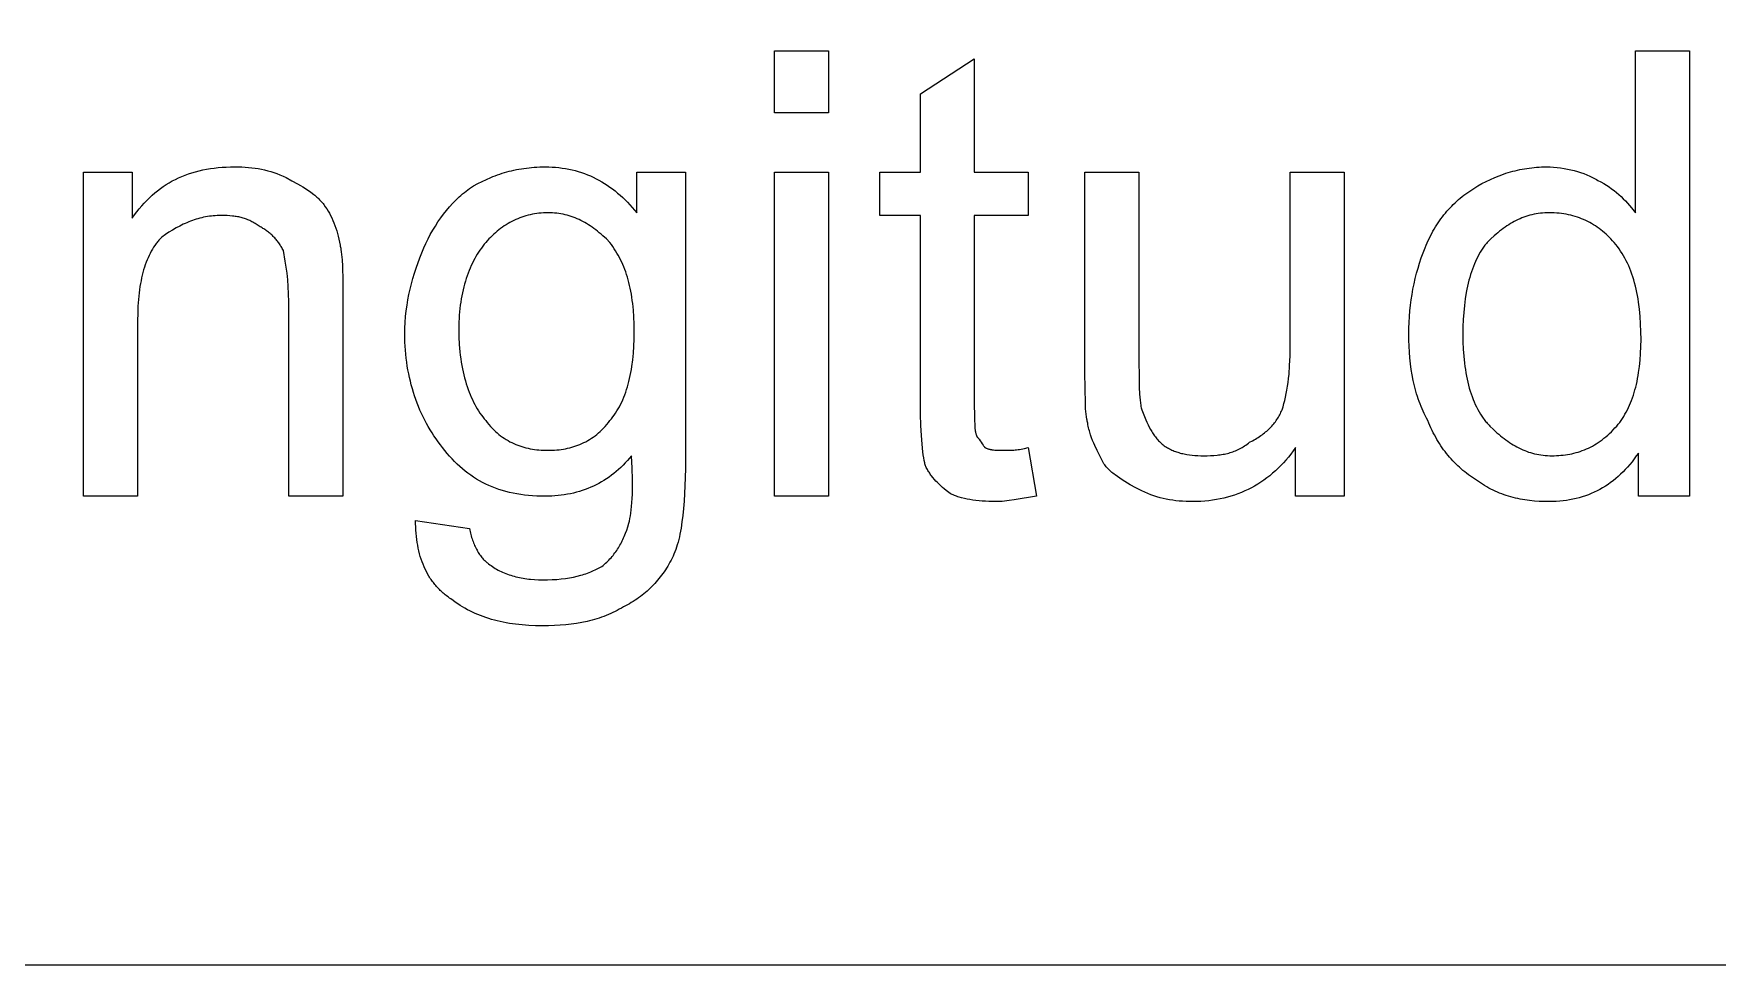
# Model space of a CAD drawing. Header units: millimetres. Extents: x -14161 to 2440, y -3446 to 2468.
# Drawn here: x 106.6 to 170.6, y 1329.4 to 1364.9 of the extents above; entities that cross this region are included whole.
import ezdxf

# ---------------------------------------------------------------- set-up
doc = ezdxf.new("R2010")
doc.units = ezdxf.units.MM
doc.header["$MEASUREMENT"] = 0
doc.layers.add('CUT', color=3, linetype='Continuous')
doc.layers.add('text', color=1, linetype='Continuous')

msp = doc.modelspace()

# ---------------------------------------------------------------- linework, layer by layer
at = {"layer": 'CUT'}
msp.add_lwpolyline([(53.233, 2423.438), (1547.233, 2423.438), (1547.233, 1329.438), (53.233, 1329.438), (53.233, 2423.438)], dxfattribs=at)
at = {"layer": 'text'}
for points in [[(134.778, 1361.862), (134.778, 1364.224), (136.832, 1364.224), (136.832, 1361.862), (134.778, 1361.862)], [(144.43, 1349.13), (144.738, 1347.282), (143.891, 1347.14), (143.703, 1347.114), (143.525, 1347.094), (143.44, 1347.086), (143.357, 1347.081), (143.276, 1347.077), (143.198, 1347.076), (143.064, 1347.077), (142.933, 1347.081), (142.805, 1347.087), (142.68, 1347.095), (142.557, 1347.106), (142.438, 1347.12), (142.322, 1347.135), (142.209, 1347.153), (142.101, 1347.174), (141.996, 1347.197), (141.894, 1347.222), (141.797, 1347.249), (141.75, 1347.264), (141.704, 1347.28), (141.659, 1347.295), (141.616, 1347.312), (141.573, 1347.329), (141.532, 1347.347), (141.491, 1347.365), (141.452, 1347.384), (141.303, 1347.5), (141.232, 1347.558), (141.163, 1347.617), (141.097, 1347.676), (141.033, 1347.736), (140.972, 1347.797), (140.913, 1347.859), (140.857, 1347.922), (140.802, 1347.987), (140.751, 1348.053), (140.726, 1348.087), (140.701, 1348.121), (140.678, 1348.155), (140.654, 1348.19), (140.632, 1348.226), (140.61, 1348.262), (140.589, 1348.298), (140.568, 1348.335), (140.548, 1348.373), (140.528, 1348.411), (140.518, 1348.441), (140.509, 1348.475), (140.499, 1348.511), (140.49, 1348.551), (140.471, 1348.638), (140.453, 1348.738), (140.435, 1348.85), (140.418, 1348.974), (140.387, 1349.258), (140.361, 1349.59), (140.34, 1349.971), (140.327, 1350.399), (140.323, 1350.875), (140.323, 1357.96), (138.783, 1357.96), (138.783, 1359.603), (140.323, 1359.603), (140.323, 1362.581), (142.376, 1363.916), (142.376, 1359.603), (144.43, 1359.603), (144.43, 1357.96), (142.376, 1357.96), (142.376, 1350.773), (142.378, 1350.349), (142.382, 1350.166), (142.389, 1350.003), (142.395, 1349.928), (142.401, 1349.858), (142.41, 1349.793), (142.414, 1349.763), (142.42, 1349.733), (142.425, 1349.705), (142.431, 1349.678), (142.438, 1349.652), (142.445, 1349.627), (142.449, 1349.615), (142.453, 1349.604), (142.457, 1349.592), (142.461, 1349.581), (142.465, 1349.571), (142.47, 1349.56), (142.474, 1349.55), (142.479, 1349.541), (142.489, 1349.531), (142.498, 1349.52), (142.508, 1349.509), (142.518, 1349.498), (142.537, 1349.473), (142.556, 1349.447), (142.595, 1349.393), (142.633, 1349.335), (142.672, 1349.278), (142.71, 1349.223), (142.729, 1349.197), (142.749, 1349.173), (142.758, 1349.161), (142.768, 1349.15), (142.777, 1349.14), (142.787, 1349.13), (142.806, 1349.12), (142.826, 1349.112), (142.845, 1349.104), (142.864, 1349.096), (142.884, 1349.089), (142.903, 1349.082), (142.923, 1349.076), (142.943, 1349.07), (142.963, 1349.065), (142.983, 1349.06), (143.003, 1349.056), (143.024, 1349.052), (143.044, 1349.049), (143.065, 1349.045), (143.108, 1349.04), (143.152, 1349.036), (143.197, 1349.033), (143.292, 1349.029), (143.506, 1349.027), (143.722, 1349.029), (143.825, 1349.033), (143.877, 1349.036), (143.929, 1349.04), (143.983, 1349.045), (144.038, 1349.052), (144.096, 1349.06), (144.156, 1349.07), (144.219, 1349.082), (144.285, 1349.096), (144.43, 1349.13)], [(167.636, 1347.282), (167.636, 1348.924), (167.558, 1348.811), (167.478, 1348.701), (167.397, 1348.594), (167.313, 1348.491), (167.228, 1348.392), (167.141, 1348.296), (167.053, 1348.204), (166.962, 1348.116), (166.87, 1348.031), (166.775, 1347.95), (166.679, 1347.872), (166.582, 1347.798), (166.482, 1347.728), (166.381, 1347.661), (166.278, 1347.598), (166.173, 1347.538), (166.066, 1347.482), (165.957, 1347.43), (165.847, 1347.381), (165.735, 1347.336), (165.621, 1347.295), (165.505, 1347.257), (165.387, 1347.222), (165.268, 1347.192), (165.147, 1347.165), (165.023, 1347.141), (164.899, 1347.121), (164.772, 1347.105), (164.644, 1347.092), (164.513, 1347.083), (164.381, 1347.078), (164.247, 1347.076), (164.056, 1347.079), (163.867, 1347.086), (163.681, 1347.099), (163.496, 1347.118), (163.405, 1347.129), (163.315, 1347.143), (163.225, 1347.157), (163.136, 1347.174), (163.047, 1347.192), (162.959, 1347.211), (162.871, 1347.233), (162.784, 1347.256), (162.698, 1347.281), (162.612, 1347.308), (162.527, 1347.336), (162.442, 1347.367), (162.358, 1347.4), (162.275, 1347.434), (162.192, 1347.471), (162.11, 1347.509), (162.029, 1347.55), (161.948, 1347.593), (161.868, 1347.638), (161.788, 1347.685), (161.709, 1347.735), (161.63, 1347.787), (161.552, 1347.841), (161.475, 1347.898), (161.399, 1347.946), (161.323, 1347.996), (161.249, 1348.048), (161.177, 1348.1), (161.105, 1348.154), (161.035, 1348.209), (160.965, 1348.265), (160.897, 1348.323), (160.831, 1348.382), (160.765, 1348.442), (160.701, 1348.504), (160.637, 1348.567), (160.576, 1348.632), (160.515, 1348.698), (160.455, 1348.766), (160.397, 1348.835), (160.34, 1348.905), (160.284, 1348.977), (160.229, 1349.051), (160.175, 1349.126), (160.123, 1349.203), (160.072, 1349.281), (160.022, 1349.361), (159.973, 1349.443), (159.926, 1349.526), (159.879, 1349.611), (159.834, 1349.697), (159.79, 1349.786), (159.748, 1349.876), (159.706, 1349.968), (159.666, 1350.061), (159.627, 1350.157), (159.579, 1350.244), (159.534, 1350.332), (159.49, 1350.422), (159.448, 1350.513), (159.408, 1350.604), (159.37, 1350.697), (159.333, 1350.791), (159.298, 1350.887), (159.264, 1350.983), (159.233, 1351.08), (159.202, 1351.178), (159.174, 1351.277), (159.121, 1351.479), (159.075, 1351.684), (159.034, 1351.893), (159, 1352.105), (158.971, 1352.32), (158.948, 1352.539), (158.93, 1352.761), (158.918, 1352.985), (158.91, 1353.213), (158.908, 1353.442), (158.91, 1353.671), (158.918, 1353.895), (158.93, 1354.115), (158.946, 1354.331), (158.968, 1354.544), (158.995, 1354.753), (159.026, 1354.959), (159.062, 1355.162), (159.103, 1355.363), (159.149, 1355.562), (159.199, 1355.759), (159.254, 1355.955), (159.315, 1356.149), (159.38, 1356.343), (159.449, 1356.536), (159.524, 1356.728), (159.563, 1356.824), (159.603, 1356.917), (159.645, 1357.009), (159.688, 1357.099), (159.732, 1357.187), (159.777, 1357.274), (159.823, 1357.359), (159.871, 1357.442), (159.919, 1357.524), (159.969, 1357.604), (160.02, 1357.682), (160.073, 1357.759), (160.126, 1357.834), (160.181, 1357.908), (160.237, 1357.98), (160.294, 1358.05), (160.352, 1358.119), (160.412, 1358.187), (160.473, 1358.253), (160.535, 1358.318), (160.598, 1358.381), (160.662, 1358.443), (160.728, 1358.503), (160.795, 1358.562), (160.863, 1358.62), (160.932, 1358.676), (161.002, 1358.731), (161.074, 1358.785), (161.147, 1358.837), (161.221, 1358.888), (161.296, 1358.938), (161.372, 1358.987), (161.528, 1359.081), (161.685, 1359.17), (161.845, 1359.254), (162.008, 1359.332), (162.172, 1359.405), (162.34, 1359.473), (162.509, 1359.534), (162.595, 1359.563), (162.681, 1359.59), (162.768, 1359.616), (162.856, 1359.64), (162.944, 1359.663), (163.033, 1359.684), (163.122, 1359.704), (163.212, 1359.721), (163.303, 1359.738), (163.394, 1359.752), (163.486, 1359.765), (163.578, 1359.777), (163.671, 1359.786), (163.764, 1359.794), (163.859, 1359.801), (163.953, 1359.805), (164.049, 1359.808), (164.145, 1359.809), (164.212, 1359.808), (164.279, 1359.806), (164.414, 1359.799), (164.548, 1359.788), (164.681, 1359.772), (164.812, 1359.752), (164.942, 1359.727), (165.071, 1359.699), (165.197, 1359.667), (165.321, 1359.632), (165.442, 1359.593), (165.56, 1359.551), (165.675, 1359.505), (165.787, 1359.457), (165.841, 1359.432), (165.894, 1359.406), (165.946, 1359.379), (165.997, 1359.352), (166.047, 1359.324), (166.096, 1359.295), (166.209, 1359.236), (166.317, 1359.175), (166.422, 1359.111), (166.522, 1359.045), (166.619, 1358.976), (166.713, 1358.905), (166.803, 1358.832), (166.891, 1358.756), (166.977, 1358.678), (167.06, 1358.597), (167.142, 1358.514), (167.222, 1358.429), (167.301, 1358.341), (167.379, 1358.251), (167.533, 1358.063), (167.533, 1364.224), (169.587, 1364.224), (169.587, 1347.282), (167.636, 1347.282)], [(108.492, 1347.282), (108.492, 1359.603), (110.34, 1359.603), (110.34, 1357.858), (110.428, 1357.981), (110.517, 1358.1), (110.608, 1358.214), (110.701, 1358.325), (110.796, 1358.431), (110.894, 1358.533), (110.993, 1358.632), (111.094, 1358.726), (111.197, 1358.816), (111.303, 1358.902), (111.411, 1358.984), (111.52, 1359.062), (111.633, 1359.136), (111.747, 1359.206), (111.864, 1359.272), (111.983, 1359.334), (112.104, 1359.392), (112.228, 1359.446), (112.355, 1359.497), (112.484, 1359.543), (112.615, 1359.586), (112.75, 1359.625), (112.886, 1359.66), (113.026, 1359.691), (113.168, 1359.719), (113.313, 1359.743), (113.46, 1359.763), (113.611, 1359.78), (113.764, 1359.792), (113.921, 1359.801), (114.08, 1359.807), (114.242, 1359.809), (114.375, 1359.807), (114.507, 1359.804), (114.636, 1359.797), (114.763, 1359.788), (114.889, 1359.775), (115.013, 1359.76), (115.135, 1359.741), (115.256, 1359.719), (115.376, 1359.693), (115.494, 1359.663), (115.612, 1359.63), (115.729, 1359.592), (115.846, 1359.55), (115.962, 1359.504), (116.077, 1359.453), (116.193, 1359.398), (116.419, 1359.282), (116.634, 1359.165), (116.737, 1359.106), (116.837, 1359.046), (116.934, 1358.985), (117.027, 1358.923), (117.117, 1358.86), (117.203, 1358.795), (117.244, 1358.762), (117.284, 1358.729), (117.324, 1358.696), (117.362, 1358.661), (117.4, 1358.627), (117.436, 1358.592), (117.471, 1358.556), (117.505, 1358.52), (117.538, 1358.484), (117.57, 1358.447), (117.601, 1358.409), (117.63, 1358.371), (117.687, 1358.293), (117.741, 1358.212), (117.793, 1358.129), (117.842, 1358.044), (117.889, 1357.956), (117.934, 1357.866), (117.976, 1357.773), (118.015, 1357.678), (118.053, 1357.581), (118.088, 1357.481), (118.12, 1357.378), (118.15, 1357.274), (118.178, 1357.167), (118.203, 1357.057), (118.226, 1356.945), (118.246, 1356.831), (118.256, 1356.792), (118.264, 1356.751), (118.273, 1356.71), (118.28, 1356.667), (118.294, 1356.577), (118.306, 1356.481), (118.316, 1356.379), (118.324, 1356.271), (118.336, 1356.035), (118.347, 1355.474), (118.349, 1354.777), (118.349, 1347.282), (116.295, 1347.282), (116.295, 1354.675), (116.291, 1354.973), (116.278, 1355.254), (116.258, 1355.517), (116.231, 1355.766), (116.2, 1355.999), (116.165, 1356.22), (116.09, 1356.626), (116.071, 1356.664), (116.05, 1356.701), (116.03, 1356.738), (116.008, 1356.775), (115.986, 1356.811), (115.964, 1356.846), (115.941, 1356.88), (115.917, 1356.914), (115.892, 1356.948), (115.867, 1356.98), (115.842, 1357.013), (115.816, 1357.044), (115.789, 1357.075), (115.762, 1357.106), (115.734, 1357.135), (115.705, 1357.165), (115.676, 1357.193), (115.646, 1357.221), (115.616, 1357.249), (115.585, 1357.275), (115.553, 1357.301), (115.521, 1357.327), (115.488, 1357.352), (115.455, 1357.376), (115.421, 1357.4), (115.386, 1357.423), (115.351, 1357.446), (115.315, 1357.468), (115.279, 1357.489), (115.242, 1357.51), (115.204, 1357.53), (115.166, 1357.55), (115.127, 1357.578), (115.089, 1357.605), (115.05, 1357.631), (115.012, 1357.656), (114.973, 1357.679), (114.934, 1357.702), (114.894, 1357.723), (114.855, 1357.744), (114.815, 1357.763), (114.775, 1357.781), (114.734, 1357.799), (114.693, 1357.815), (114.652, 1357.83), (114.61, 1357.845), (114.567, 1357.858), (114.524, 1357.871), (114.481, 1357.882), (114.436, 1357.893), (114.391, 1357.903), (114.346, 1357.912), (114.299, 1357.92), (114.252, 1357.927), (114.204, 1357.934), (114.155, 1357.939), (114.055, 1357.949), (113.95, 1357.955), (113.842, 1357.959), (113.728, 1357.96), (113.652, 1357.959), (113.576, 1357.957), (113.5, 1357.952), (113.425, 1357.946), (113.351, 1357.938), (113.277, 1357.929), (113.203, 1357.917), (113.13, 1357.904), (113.057, 1357.89), (112.985, 1357.873), (112.914, 1357.855), (112.842, 1357.836), (112.771, 1357.815), (112.701, 1357.792), (112.63, 1357.768), (112.56, 1357.742), (112.491, 1357.715), (112.421, 1357.686), (112.352, 1357.656), (112.283, 1357.624), (112.215, 1357.591), (112.146, 1357.557), (112.01, 1357.484), (111.874, 1357.405), (111.739, 1357.322), (111.604, 1357.233), (111.469, 1357.139), (111.441, 1357.11), (111.413, 1357.08), (111.385, 1357.05), (111.358, 1357.019), (111.331, 1356.987), (111.304, 1356.955), (111.278, 1356.922), (111.253, 1356.888), (111.203, 1356.82), (111.155, 1356.748), (111.109, 1356.675), (111.065, 1356.598), (111.023, 1356.519), (110.982, 1356.438), (110.943, 1356.354), (110.906, 1356.267), (110.871, 1356.178), (110.838, 1356.086), (110.806, 1355.991), (110.776, 1355.894), (110.748, 1355.794), (110.722, 1355.691), (110.698, 1355.586), (110.675, 1355.477), (110.655, 1355.366), (110.636, 1355.252), (110.618, 1355.136), (110.603, 1355.016), (110.578, 1354.769), (110.56, 1354.51), (110.549, 1354.239), (110.545, 1353.956), (110.545, 1347.282), (108.492, 1347.282)], [(121.121, 1346.357), (123.175, 1346.049), (123.185, 1345.992), (123.197, 1345.935), (123.209, 1345.879), (123.223, 1345.824), (123.237, 1345.769), (123.253, 1345.715), (123.27, 1345.662), (123.287, 1345.61), (123.306, 1345.559), (123.325, 1345.508), (123.345, 1345.459), (123.366, 1345.41), (123.388, 1345.363), (123.411, 1345.317), (123.434, 1345.272), (123.457, 1345.228), (123.482, 1345.185), (123.507, 1345.144), (123.532, 1345.104), (123.558, 1345.065), (123.584, 1345.027), (123.611, 1344.991), (123.638, 1344.956), (123.666, 1344.923), (123.694, 1344.891), (123.722, 1344.861), (123.75, 1344.833), (123.779, 1344.806), (123.793, 1344.793), (123.807, 1344.78), (123.822, 1344.768), (123.836, 1344.757), (123.851, 1344.745), (123.865, 1344.735), (123.879, 1344.724), (123.894, 1344.715), (123.943, 1344.677), (123.992, 1344.64), (124.044, 1344.604), (124.096, 1344.57), (124.149, 1344.537), (124.204, 1344.505), (124.259, 1344.474), (124.316, 1344.445), (124.373, 1344.417), (124.432, 1344.39), (124.492, 1344.364), (124.553, 1344.339), (124.614, 1344.316), (124.677, 1344.293), (124.741, 1344.272), (124.805, 1344.252), (124.871, 1344.234), (124.937, 1344.216), (125.004, 1344.2), (125.072, 1344.185), (125.141, 1344.171), (125.211, 1344.159), (125.281, 1344.147), (125.352, 1344.137), (125.424, 1344.128), (125.497, 1344.12), (125.644, 1344.108), (125.795, 1344.101), (125.947, 1344.098), (126.136, 1344.101), (126.318, 1344.108), (126.493, 1344.119), (126.661, 1344.135), (126.823, 1344.155), (126.978, 1344.18), (127.127, 1344.208), (127.269, 1344.24), (127.406, 1344.275), (127.472, 1344.294), (127.537, 1344.314), (127.6, 1344.335), (127.662, 1344.356), (127.722, 1344.379), (127.781, 1344.402), (127.839, 1344.426), (127.895, 1344.45), (127.95, 1344.475), (128.004, 1344.501), (128.057, 1344.528), (128.108, 1344.555), (128.158, 1344.583), (128.206, 1344.612), (128.254, 1344.651), (128.3, 1344.69), (128.345, 1344.73), (128.39, 1344.771), (128.432, 1344.812), (128.474, 1344.854), (128.515, 1344.897), (128.555, 1344.941), (128.593, 1344.985), (128.631, 1345.03), (128.667, 1345.076), (128.703, 1345.123), (128.737, 1345.17), (128.771, 1345.218), (128.804, 1345.268), (128.835, 1345.318), (128.866, 1345.369), (128.896, 1345.421), (128.925, 1345.474), (128.953, 1345.527), (128.981, 1345.582), (129.007, 1345.638), (129.033, 1345.695), (129.058, 1345.753), (129.106, 1345.871), (129.151, 1345.995), (129.193, 1346.122), (129.233, 1346.255), (129.252, 1346.337), (129.271, 1346.428), (129.29, 1346.53), (129.307, 1346.641), (129.323, 1346.763), (129.338, 1346.896), (129.351, 1347.038), (129.362, 1347.192), (129.37, 1347.356), (129.376, 1347.531), (129.378, 1347.718), (129.378, 1347.915), (129.365, 1348.345), (129.336, 1348.822), (129.258, 1348.727), (129.178, 1348.635), (129.097, 1348.547), (129.014, 1348.461), (128.929, 1348.378), (128.842, 1348.298), (128.754, 1348.222), (128.664, 1348.148), (128.572, 1348.077), (128.479, 1348.01), (128.384, 1347.945), (128.287, 1347.883), (128.189, 1347.825), (128.089, 1347.769), (127.988, 1347.716), (127.886, 1347.667), (127.781, 1347.62), (127.676, 1347.576), (127.568, 1347.536), (127.46, 1347.498), (127.35, 1347.464), (127.238, 1347.432), (127.125, 1347.403), (127.011, 1347.378), (126.896, 1347.355), (126.779, 1347.336), (126.66, 1347.319), (126.541, 1347.306), (126.42, 1347.295), (126.298, 1347.288), (126.175, 1347.283), (126.05, 1347.282), (125.888, 1347.283), (125.729, 1347.289), (125.573, 1347.298), (125.419, 1347.31), (125.269, 1347.327), (125.121, 1347.347), (124.976, 1347.37), (124.834, 1347.397), (124.695, 1347.428), (124.558, 1347.462), (124.424, 1347.5), (124.292, 1347.541), (124.163, 1347.587), (124.037, 1347.635), (123.913, 1347.688), (123.791, 1347.744), (123.672, 1347.803), (123.555, 1347.866), (123.441, 1347.933), (123.329, 1348.004), (123.219, 1348.078), (123.111, 1348.155), (123.006, 1348.236), (122.902, 1348.321), (122.801, 1348.41), (122.702, 1348.502), (122.605, 1348.597), (122.51, 1348.697), (122.416, 1348.8), (122.325, 1348.906), (122.236, 1349.016), (122.148, 1349.13), (122.063, 1349.237), (121.98, 1349.346), (121.899, 1349.458), (121.821, 1349.572), (121.746, 1349.688), (121.672, 1349.806), (121.602, 1349.927), (121.534, 1350.049), (121.468, 1350.173), (121.405, 1350.3), (121.345, 1350.428), (121.287, 1350.558), (121.232, 1350.689), (121.18, 1350.822), (121.13, 1350.957), (121.083, 1351.094), (121.039, 1351.231), (120.997, 1351.371), (120.958, 1351.512), (120.922, 1351.654), (120.889, 1351.797), (120.858, 1351.942), (120.83, 1352.087), (120.805, 1352.234), (120.783, 1352.382), (120.764, 1352.531), (120.748, 1352.681), (120.735, 1352.832), (120.724, 1352.983), (120.717, 1353.136), (120.712, 1353.289), (120.711, 1353.442), (120.714, 1353.671), (120.725, 1353.895), (120.742, 1354.115), (120.765, 1354.331), (120.795, 1354.544), (120.83, 1354.753), (120.87, 1354.959), (120.916, 1355.162), (120.967, 1355.363), (121.022, 1355.562), (121.081, 1355.759), (121.144, 1355.955), (121.281, 1356.343), (121.429, 1356.728), (121.509, 1356.9), (121.593, 1357.07), (121.681, 1357.236), (121.774, 1357.399), (121.872, 1357.558), (121.973, 1357.714), (122.078, 1357.865), (122.187, 1358.012), (122.299, 1358.154), (122.415, 1358.29), (122.534, 1358.422), (122.595, 1358.485), (122.657, 1358.548), (122.719, 1358.608), (122.782, 1358.667), (122.846, 1358.725), (122.911, 1358.781), (122.976, 1358.835), (123.042, 1358.887), (123.108, 1358.938), (123.175, 1358.987), (123.33, 1359.081), (123.488, 1359.17), (123.649, 1359.254), (123.812, 1359.332), (123.978, 1359.405), (124.063, 1359.44), (124.148, 1359.473), (124.234, 1359.504), (124.321, 1359.534), (124.408, 1359.563), (124.497, 1359.59), (124.587, 1359.616), (124.677, 1359.64), (124.768, 1359.663), (124.861, 1359.684), (124.954, 1359.704), (125.048, 1359.721), (125.144, 1359.738), (125.24, 1359.752), (125.337, 1359.765), (125.436, 1359.777), (125.535, 1359.786), (125.636, 1359.794), (125.738, 1359.801), (125.841, 1359.805), (126.05, 1359.809), (126.184, 1359.807), (126.316, 1359.801), (126.446, 1359.792), (126.575, 1359.78), (126.702, 1359.764), (126.827, 1359.744), (126.95, 1359.721), (127.072, 1359.695), (127.192, 1359.665), (127.311, 1359.631), (127.428, 1359.594), (127.543, 1359.554), (127.656, 1359.51), (127.769, 1359.463), (127.879, 1359.413), (127.988, 1359.359), (128.096, 1359.302), (128.202, 1359.242), (128.306, 1359.179), (128.41, 1359.112), (128.511, 1359.042), (128.612, 1358.968), (128.711, 1358.892), (128.808, 1358.812), (128.904, 1358.729), (128.999, 1358.644), (129.093, 1358.554), (129.185, 1358.462), (129.276, 1358.367), (129.366, 1358.269), (129.454, 1358.167), (129.541, 1358.063), (129.541, 1359.603), (131.39, 1359.603), (131.39, 1349.027), (131.384, 1348.324), (131.367, 1347.678), (131.335, 1347.087), (131.313, 1346.812), (131.287, 1346.55), (131.255, 1346.301), (131.219, 1346.066), (131.177, 1345.844), (131.154, 1345.737), (131.13, 1345.634), (131.104, 1345.534), (131.076, 1345.437), (131.047, 1345.343), (131.016, 1345.252), (130.984, 1345.165), (130.95, 1345.08), (130.914, 1344.998), (130.876, 1344.92), (130.837, 1344.843), (130.797, 1344.768), (130.755, 1344.694), (130.712, 1344.621), (130.669, 1344.55), (130.623, 1344.479), (130.577, 1344.41), (130.53, 1344.342), (130.481, 1344.276), (130.431, 1344.21), (130.38, 1344.146), (130.327, 1344.082), (130.274, 1344.02), (130.219, 1343.96), (130.163, 1343.9), (130.106, 1343.842), (130.048, 1343.785), (129.988, 1343.729), (129.927, 1343.674), (129.865, 1343.62), (129.802, 1343.568), (129.738, 1343.517), (129.672, 1343.467), (129.605, 1343.418), (129.537, 1343.371), (129.468, 1343.324), (129.398, 1343.279), (129.326, 1343.235), (129.253, 1343.193), (129.179, 1343.151), (129.104, 1343.111), (129.028, 1343.072), (128.95, 1343.024), (128.871, 1342.979), (128.791, 1342.935), (128.71, 1342.893), (128.628, 1342.853), (128.544, 1342.815), (128.459, 1342.778), (128.373, 1342.743), (128.286, 1342.709), (128.198, 1342.677), (128.108, 1342.647), (128.017, 1342.619), (127.925, 1342.592), (127.832, 1342.566), (127.737, 1342.542), (127.642, 1342.52), (127.447, 1342.479), (127.247, 1342.445), (127.042, 1342.416), (126.833, 1342.393), (126.619, 1342.375), (126.4, 1342.363), (126.176, 1342.355), (125.947, 1342.353), (125.681, 1342.357), (125.423, 1342.368), (125.171, 1342.386), (124.925, 1342.412), (124.805, 1342.428), (124.687, 1342.446), (124.57, 1342.466), (124.455, 1342.488), (124.341, 1342.512), (124.229, 1342.538), (124.118, 1342.567), (124.009, 1342.597), (123.902, 1342.629), (123.796, 1342.664), (123.691, 1342.7), (123.588, 1342.739), (123.486, 1342.78), (123.386, 1342.823), (123.287, 1342.868), (123.189, 1342.916), (123.093, 1342.966), (122.998, 1343.018), (122.905, 1343.072), (122.813, 1343.129), (122.722, 1343.188), (122.632, 1343.25), (122.544, 1343.314), (122.456, 1343.38), (122.413, 1343.409), (122.371, 1343.439), (122.33, 1343.469), (122.289, 1343.5), (122.249, 1343.532), (122.21, 1343.564), (122.171, 1343.596), (122.134, 1343.63), (122.097, 1343.664), (122.06, 1343.698), (122.025, 1343.733), (121.99, 1343.769), (121.956, 1343.805), (121.922, 1343.842), (121.89, 1343.879), (121.858, 1343.917), (121.827, 1343.956), (121.796, 1343.995), (121.766, 1344.034), (121.737, 1344.074), (121.709, 1344.115), (121.681, 1344.156), (121.654, 1344.198), (121.628, 1344.241), (121.577, 1344.327), (121.53, 1344.416), (121.485, 1344.506), (121.442, 1344.599), (121.403, 1344.694), (121.366, 1344.791), (121.332, 1344.89), (121.3, 1344.991), (121.271, 1345.094), (121.245, 1345.199), (121.221, 1345.307), (121.2, 1345.416), (121.181, 1345.527), (121.165, 1345.64), (121.152, 1345.755), (121.141, 1345.872), (121.132, 1345.99), (121.126, 1346.111), (121.123, 1346.233), (121.121, 1346.357)], [(134.778, 1347.282), (134.778, 1359.603), (136.832, 1359.603), (136.832, 1347.282), (134.778, 1347.282)], [(154.595, 1347.282), (154.595, 1349.13), (154.508, 1349.006), (154.417, 1348.887), (154.325, 1348.771), (154.23, 1348.658), (154.132, 1348.55), (154.033, 1348.445), (153.931, 1348.343), (153.827, 1348.246), (153.72, 1348.152), (153.612, 1348.062), (153.501, 1347.976), (153.388, 1347.893), (153.273, 1347.815), (153.155, 1347.74), (153.036, 1347.669), (152.914, 1347.602), (152.79, 1347.539), (152.664, 1347.48), (152.536, 1347.425), (152.406, 1347.374), (152.274, 1347.327), (152.14, 1347.284), (152.004, 1347.244), (151.866, 1347.209), (151.726, 1347.178), (151.584, 1347.151), (151.441, 1347.128), (151.295, 1347.11), (151.147, 1347.095), (150.998, 1347.085), (150.847, 1347.078), (150.693, 1347.076), (150.56, 1347.077), (150.429, 1347.081), (150.299, 1347.088), (150.172, 1347.097), (150.047, 1347.109), (149.923, 1347.125), (149.8, 1347.144), (149.68, 1347.166), (149.56, 1347.192), (149.441, 1347.222), (149.323, 1347.255), (149.206, 1347.293), (149.09, 1347.335), (148.974, 1347.381), (148.858, 1347.432), (148.743, 1347.487), (148.517, 1347.603), (148.301, 1347.72), (148.198, 1347.779), (148.098, 1347.839), (148.002, 1347.9), (147.908, 1347.962), (147.819, 1348.025), (147.733, 1348.09), (147.691, 1348.122), (147.651, 1348.156), (147.611, 1348.189), (147.573, 1348.223), (147.536, 1348.258), (147.499, 1348.293), (147.464, 1348.328), (147.43, 1348.364), (147.397, 1348.401), (147.365, 1348.438), (147.335, 1348.476), (147.305, 1348.514), (147.137, 1348.841), (147.047, 1349.019), (146.958, 1349.207), (146.916, 1349.304), (146.875, 1349.404), (146.836, 1349.506), (146.8, 1349.611), (146.766, 1349.718), (146.751, 1349.773), (146.736, 1349.828), (146.723, 1349.883), (146.711, 1349.94), (146.699, 1349.996), (146.689, 1350.054), (146.68, 1350.093), (146.671, 1350.133), (146.663, 1350.175), (146.655, 1350.218), (146.641, 1350.307), (146.63, 1350.402), (146.62, 1350.502), (146.611, 1350.608), (146.599, 1350.837), (146.588, 1351.368), (146.586, 1352.005), (146.586, 1359.603), (148.64, 1359.603), (148.64, 1352.826), (148.653, 1351.427), (148.665, 1351.165), (148.673, 1351.046), (148.683, 1350.935), (148.695, 1350.832), (148.709, 1350.736), (148.716, 1350.691), (148.724, 1350.648), (148.733, 1350.607), (148.743, 1350.567), (148.9, 1350.185), (148.941, 1350.092), (148.984, 1350.001), (149.029, 1349.911), (149.076, 1349.823), (149.101, 1349.78), (149.126, 1349.738), (149.151, 1349.696), (149.178, 1349.655), (149.205, 1349.615), (149.233, 1349.575), (149.262, 1349.537), (149.291, 1349.499), (149.322, 1349.462), (149.353, 1349.426), (149.386, 1349.391), (149.419, 1349.357), (149.454, 1349.324), (149.489, 1349.293), (149.526, 1349.262), (149.564, 1349.232), (149.603, 1349.204), (149.642, 1349.177), (149.682, 1349.151), (149.723, 1349.126), (149.764, 1349.103), (149.806, 1349.08), (149.848, 1349.059), (149.891, 1349.038), (149.935, 1349.019), (149.979, 1349.001), (150.024, 1348.983), (150.069, 1348.967), (150.115, 1348.952), (150.162, 1348.938), (150.209, 1348.924), (150.257, 1348.912), (150.306, 1348.9), (150.355, 1348.889), (150.404, 1348.879), (150.454, 1348.871), (150.557, 1348.855), (150.661, 1348.843), (150.768, 1348.833), (150.878, 1348.827), (150.99, 1348.823), (151.104, 1348.822), (151.237, 1348.823), (151.365, 1348.827), (151.488, 1348.834), (151.608, 1348.844), (151.667, 1348.851), (151.724, 1348.858), (151.781, 1348.867), (151.837, 1348.876), (151.892, 1348.886), (151.947, 1348.898), (152.001, 1348.911), (152.054, 1348.924), (152.107, 1348.939), (152.159, 1348.956), (152.21, 1348.973), (152.261, 1348.992), (152.312, 1349.012), (152.362, 1349.034), (152.412, 1349.057), (152.462, 1349.082), (152.511, 1349.108), (152.56, 1349.135), (152.608, 1349.164), (152.657, 1349.195), (152.705, 1349.228), (152.753, 1349.262), (152.802, 1349.298), (152.85, 1349.335), (152.963, 1349.394), (153.018, 1349.425), (153.071, 1349.456), (153.124, 1349.487), (153.175, 1349.519), (153.225, 1349.552), (153.273, 1349.585), (153.321, 1349.619), (153.367, 1349.654), (153.412, 1349.689), (153.456, 1349.725), (153.499, 1349.761), (153.54, 1349.798), (153.581, 1349.836), (153.62, 1349.874), (153.658, 1349.913), (153.694, 1349.952), (153.73, 1349.992), (153.764, 1350.033), (153.797, 1350.074), (153.829, 1350.116), (153.86, 1350.159), (153.889, 1350.202), (153.918, 1350.245), (153.945, 1350.289), (153.971, 1350.334), (153.995, 1350.38), (154.019, 1350.426), (154.041, 1350.472), (154.062, 1350.52), (154.082, 1350.567), (154.119, 1350.684), (154.154, 1350.804), (154.187, 1350.927), (154.217, 1351.053), (154.244, 1351.184), (154.27, 1351.32), (154.293, 1351.461), (154.313, 1351.607), (154.331, 1351.759), (154.347, 1351.918), (154.371, 1352.257), (154.385, 1352.627), (154.39, 1353.032), (154.39, 1359.603), (156.444, 1359.603), (156.444, 1347.282), (154.595, 1347.282)], [(122.764, 1353.648), (122.769, 1353.346), (122.783, 1353.056), (122.794, 1352.915), (122.806, 1352.777), (122.821, 1352.642), (122.838, 1352.51), (122.857, 1352.381), (122.878, 1352.255), (122.902, 1352.131), (122.927, 1352.011), (122.954, 1351.893), (122.983, 1351.778), (123.014, 1351.665), (123.047, 1351.556), (123.081, 1351.449), (123.118, 1351.344), (123.156, 1351.243), (123.196, 1351.144), (123.237, 1351.048), (123.28, 1350.954), (123.325, 1350.863), (123.371, 1350.774), (123.418, 1350.688), (123.468, 1350.605), (123.518, 1350.524), (123.57, 1350.446), (123.623, 1350.37), (123.678, 1350.296), (123.734, 1350.225), (123.791, 1350.157), (123.849, 1350.081), (123.909, 1350.009), (123.97, 1349.939), (124.032, 1349.872), (124.095, 1349.808), (124.159, 1349.747), (124.224, 1349.689), (124.29, 1349.634), (124.357, 1349.581), (124.426, 1349.531), (124.495, 1349.483), (124.565, 1349.438), (124.637, 1349.396), (124.709, 1349.356), (124.782, 1349.319), (124.856, 1349.284), (124.932, 1349.251), (125.007, 1349.221), (125.084, 1349.193), (125.162, 1349.168), (125.24, 1349.145), (125.32, 1349.124), (125.4, 1349.105), (125.481, 1349.088), (125.562, 1349.074), (125.644, 1349.061), (125.728, 1349.05), (125.811, 1349.042), (125.896, 1349.035), (125.981, 1349.031), (126.066, 1349.028), (126.153, 1349.027), (126.239, 1349.028), (126.325, 1349.031), (126.41, 1349.035), (126.494, 1349.042), (126.578, 1349.05), (126.661, 1349.061), (126.743, 1349.074), (126.825, 1349.088), (126.906, 1349.105), (126.986, 1349.124), (127.065, 1349.145), (127.144, 1349.168), (127.221, 1349.193), (127.298, 1349.221), (127.374, 1349.251), (127.449, 1349.284), (127.523, 1349.319), (127.597, 1349.356), (127.669, 1349.396), (127.74, 1349.438), (127.81, 1349.483), (127.88, 1349.531), (127.948, 1349.581), (128.015, 1349.634), (128.082, 1349.689), (128.147, 1349.747), (128.211, 1349.808), (128.274, 1349.872), (128.336, 1349.939), (128.397, 1350.009), (128.456, 1350.081), (128.514, 1350.157), (128.571, 1350.225), (128.626, 1350.296), (128.68, 1350.37), (128.731, 1350.445), (128.781, 1350.524), (128.829, 1350.604), (128.875, 1350.687), (128.919, 1350.773), (128.961, 1350.861), (129.002, 1350.951), (129.041, 1351.043), (129.078, 1351.139), (129.113, 1351.236), (129.146, 1351.336), (129.178, 1351.438), (129.208, 1351.543), (129.236, 1351.65), (129.262, 1351.759), (129.286, 1351.871), (129.309, 1351.986), (129.329, 1352.102), (129.348, 1352.221), (129.381, 1352.467), (129.406, 1352.722), (129.424, 1352.987), (129.435, 1353.261), (129.439, 1353.545), (129.435, 1353.828), (129.424, 1354.099), (129.406, 1354.359), (129.381, 1354.609), (129.365, 1354.73), (129.348, 1354.848), (129.329, 1354.964), (129.309, 1355.077), (129.286, 1355.189), (129.262, 1355.298), (129.236, 1355.404), (129.208, 1355.509), (129.178, 1355.611), (129.146, 1355.712), (129.113, 1355.81), (129.078, 1355.907), (129.041, 1356.001), (129.002, 1356.094), (128.961, 1356.185), (128.919, 1356.274), (128.875, 1356.362), (128.829, 1356.448), (128.781, 1356.532), (128.731, 1356.615), (128.68, 1356.697), (128.626, 1356.777), (128.571, 1356.856), (128.514, 1356.934), (128.38, 1357.065), (128.245, 1357.188), (128.177, 1357.248), (128.109, 1357.305), (128.041, 1357.36), (127.972, 1357.413), (127.903, 1357.465), (127.834, 1357.514), (127.765, 1357.561), (127.695, 1357.607), (127.625, 1357.65), (127.554, 1357.691), (127.483, 1357.731), (127.411, 1357.768), (127.338, 1357.803), (127.265, 1357.836), (127.191, 1357.867), (127.117, 1357.895), (127.041, 1357.922), (126.965, 1357.946), (126.888, 1357.968), (126.811, 1357.988), (126.732, 1358.005), (126.652, 1358.02), (126.572, 1358.033), (126.49, 1358.044), (126.407, 1358.052), (126.324, 1358.058), (126.239, 1358.062), (126.153, 1358.063), (126.066, 1358.062), (125.981, 1358.058), (125.896, 1358.052), (125.811, 1358.044), (125.728, 1358.033), (125.644, 1358.02), (125.562, 1358.005), (125.481, 1357.988), (125.4, 1357.968), (125.32, 1357.946), (125.24, 1357.922), (125.162, 1357.895), (125.084, 1357.867), (125.007, 1357.836), (124.932, 1357.803), (124.856, 1357.768), (124.782, 1357.731), (124.709, 1357.691), (124.637, 1357.65), (124.565, 1357.607), (124.495, 1357.561), (124.426, 1357.514), (124.357, 1357.465), (124.29, 1357.413), (124.224, 1357.36), (124.159, 1357.305), (124.095, 1357.248), (124.032, 1357.188), (123.97, 1357.127), (123.909, 1357.065), (123.849, 1357), (123.791, 1356.934), (123.734, 1356.865), (123.678, 1356.794), (123.623, 1356.721), (123.57, 1356.645), (123.518, 1356.567), (123.468, 1356.487), (123.418, 1356.404), (123.371, 1356.319), (123.325, 1356.232), (123.28, 1356.143), (123.237, 1356.051), (123.196, 1355.957), (123.156, 1355.861), (123.118, 1355.763), (123.081, 1355.663), (123.047, 1355.56), (123.014, 1355.456), (122.983, 1355.349), (122.954, 1355.24), (122.927, 1355.13), (122.902, 1355.017), (122.878, 1354.902), (122.857, 1354.785), (122.838, 1354.667), (122.821, 1354.546), (122.806, 1354.423), (122.794, 1354.299), (122.783, 1354.172), (122.775, 1354.044), (122.769, 1353.914), (122.766, 1353.782), (122.764, 1353.648)], [(160.962, 1353.442), (160.965, 1353.157), (160.976, 1352.88), (160.995, 1352.61), (161.021, 1352.348), (161.037, 1352.221), (161.055, 1352.095), (161.075, 1351.972), (161.097, 1351.85), (161.121, 1351.732), (161.147, 1351.615), (161.175, 1351.501), (161.205, 1351.389), (161.238, 1351.279), (161.272, 1351.172), (161.309, 1351.068), (161.348, 1350.966), (161.389, 1350.866), (161.432, 1350.769), (161.477, 1350.675), (161.525, 1350.583), (161.575, 1350.494), (161.627, 1350.408), (161.681, 1350.325), (161.709, 1350.284), (161.738, 1350.244), (161.767, 1350.205), (161.797, 1350.167), (161.827, 1350.129), (161.858, 1350.092), (161.89, 1350.056), (161.922, 1350.02), (161.955, 1349.985), (161.988, 1349.951), (162.123, 1349.82), (162.258, 1349.696), (162.326, 1349.637), (162.394, 1349.58), (162.462, 1349.525), (162.531, 1349.472), (162.599, 1349.42), (162.668, 1349.371), (162.738, 1349.323), (162.808, 1349.278), (162.878, 1349.235), (162.949, 1349.193), (163.02, 1349.154), (163.092, 1349.117), (163.165, 1349.082), (163.238, 1349.049), (163.312, 1349.018), (163.386, 1348.99), (163.461, 1348.963), (163.538, 1348.939), (163.614, 1348.917), (163.692, 1348.897), (163.771, 1348.88), (163.851, 1348.864), (163.931, 1348.851), (164.013, 1348.841), (164.095, 1348.833), (164.179, 1348.827), (164.264, 1348.823), (164.35, 1348.822), (164.436, 1348.823), (164.522, 1348.825), (164.607, 1348.83), (164.692, 1348.837), (164.776, 1348.845), (164.859, 1348.856), (164.942, 1348.868), (165.024, 1348.883), (165.105, 1348.899), (165.186, 1348.918), (165.267, 1348.939), (165.346, 1348.963), (165.425, 1348.988), (165.504, 1349.016), (165.582, 1349.046), (165.659, 1349.078), (165.736, 1349.113), (165.812, 1349.151), (165.888, 1349.191), (165.962, 1349.233), (166.037, 1349.278), (166.11, 1349.325), (166.184, 1349.375), (166.256, 1349.428), (166.328, 1349.484), (166.399, 1349.542), (166.47, 1349.603), (166.54, 1349.667), (166.61, 1349.734), (166.678, 1349.803), (166.747, 1349.876), (166.814, 1349.951), (166.871, 1350.02), (166.926, 1350.091), (166.98, 1350.164), (167.031, 1350.24), (167.081, 1350.318), (167.128, 1350.398), (167.174, 1350.481), (167.219, 1350.566), (167.261, 1350.653), (167.302, 1350.742), (167.341, 1350.834), (167.378, 1350.928), (167.413, 1351.024), (167.446, 1351.122), (167.478, 1351.222), (167.507, 1351.325), (167.535, 1351.429), (167.562, 1351.536), (167.586, 1351.644), (167.609, 1351.755), (167.629, 1351.868), (167.648, 1351.983), (167.681, 1352.218), (167.706, 1352.462), (167.724, 1352.713), (167.735, 1352.971), (167.738, 1353.237), (167.735, 1353.54), (167.724, 1353.834), (167.705, 1354.118), (167.679, 1354.392), (167.645, 1354.657), (167.625, 1354.786), (167.603, 1354.912), (167.579, 1355.036), (167.553, 1355.157), (167.525, 1355.277), (167.495, 1355.393), (167.462, 1355.508), (167.428, 1355.62), (167.391, 1355.729), (167.352, 1355.836), (167.311, 1355.941), (167.268, 1356.043), (167.223, 1356.143), (167.175, 1356.24), (167.125, 1356.336), (167.073, 1356.428), (167.019, 1356.518), (166.962, 1356.606), (166.903, 1356.692), (166.842, 1356.775), (166.778, 1356.855), (166.712, 1356.934), (166.653, 1357), (166.594, 1357.065), (166.533, 1357.127), (166.471, 1357.188), (166.408, 1357.248), (166.343, 1357.305), (166.278, 1357.36), (166.211, 1357.413), (166.143, 1357.465), (166.074, 1357.514), (166.004, 1357.561), (165.932, 1357.607), (165.859, 1357.65), (165.785, 1357.691), (165.71, 1357.731), (165.634, 1357.768), (165.556, 1357.803), (165.477, 1357.836), (165.397, 1357.867), (165.316, 1357.895), (165.233, 1357.922), (165.15, 1357.946), (165.065, 1357.968), (164.979, 1357.988), (164.892, 1358.005), (164.803, 1358.02), (164.714, 1358.033), (164.623, 1358.044), (164.531, 1358.052), (164.437, 1358.058), (164.343, 1358.062), (164.247, 1358.063), (164.161, 1358.062), (164.076, 1358.058), (163.993, 1358.052), (163.91, 1358.044), (163.828, 1358.033), (163.748, 1358.02), (163.668, 1358.005), (163.59, 1357.988), (163.512, 1357.968), (163.435, 1357.946), (163.359, 1357.922), (163.284, 1357.895), (163.209, 1357.867), (163.135, 1357.836), (163.062, 1357.803), (162.99, 1357.768), (162.918, 1357.731), (162.846, 1357.691), (162.775, 1357.65), (162.705, 1357.607), (162.635, 1357.561), (162.566, 1357.514), (162.497, 1357.465), (162.428, 1357.413), (162.36, 1357.36), (162.291, 1357.305), (162.223, 1357.248), (162.156, 1357.188), (162.021, 1357.065), (161.886, 1356.934), (161.857, 1356.899), (161.829, 1356.865), (161.801, 1356.829), (161.774, 1356.793), (161.721, 1356.718), (161.669, 1356.64), (161.619, 1356.56), (161.572, 1356.476), (161.526, 1356.39), (161.481, 1356.301), (161.439, 1356.21), (161.398, 1356.116), (161.36, 1356.019), (161.323, 1355.919), (161.287, 1355.817), (161.254, 1355.713), (161.222, 1355.606), (161.193, 1355.496), (161.165, 1355.384), (161.138, 1355.27), (161.114, 1355.153), (161.092, 1355.034), (161.052, 1354.79), (161.019, 1354.537), (160.994, 1354.275), (160.976, 1354.005), (160.965, 1353.728), (160.962, 1353.442)]]:
    msp.add_lwpolyline(points, dxfattribs=at)

doc.saveas('drawing.dxf')
